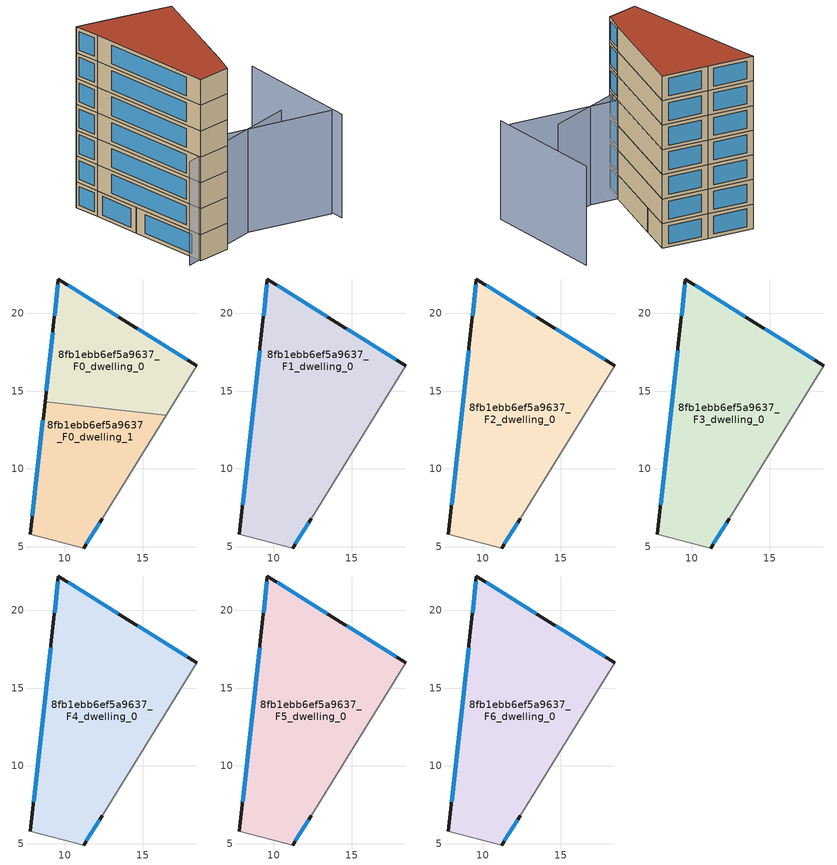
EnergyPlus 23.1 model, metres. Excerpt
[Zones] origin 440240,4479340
8fb1ebb6ef5a9637_F0_dwelling_0
 floor ground (EU_floor_Construction): 14.06,19.4 18.48,16.64 16.52,13.45 8.72,14.31 9.3,19.49 9.59,22.21 z0
 wall outside (EU_wall_Construction): 18.48,16.64 14.06,19.4 9.59,22.21 9.3,19.49 8.72,14.31 z0:3
 wall adiabatic (EU_wall_Construction): 16.52,13.45 18.48,16.64 z0:3
 wall to 8fb1ebb6ef5a9637_F0_dwelling_1 (EU_wall_Construction): 8.72,14.31 16.51,13.45 z0:3
 window (EU_Window_Construction): 9.22,18.77 8.8,15.03 / 9.55,21.83 9.34,19.86 / 13.44,19.79 10.21,21.82 / 17.86,17.02 14.67,19.02 z0.42:2.58
8fb1ebb6ef5a9637_F0_dwelling_1
 floor ground (EU_floor_Construction): 16.52,13.45 12.41,6.78 11.22,4.92 7.78,5.81 8.72,14.31 z0
 wall outside (EU_wall_Construction): 8.72,14.31 7.78,5.81 / 11.22,4.92 12.41,6.78 z0:3
 wall adiabatic (EU_wall_Construction): 12.41,6.78 16.52,13.45 / 7.78,5.81 11.22,4.92 z0:3
 window (EU_Window_Construction): 8.59,13.13 7.91,6.99 / 11.38,5.18 12.25,6.52 z0.42:2.58
8fb1ebb6ef5a9637_F1_dwelling_0
 floor to 8fb1ebb6ef5a9637_F0_dwelling_0 (EU_floor_Construction): 14.06,19.4 18.48,16.64 16.51,13.45 8.72,14.31 9.3,19.49 9.59,22.21 z3
 floor to 8fb1ebb6ef5a9637_F0_dwelling_1 (EU_floor_Construction): 16.51,13.45 12.41,6.78 11.22,4.92 7.78,5.81 8.72,14.31 z3
 wall outside (EU_wall_Construction): 11.22,4.92 12.41,6.78 / 18.48,16.64 14.06,19.4 9.59,22.21 9.3,19.49 7.78,5.81 z3:6
 wall adiabatic (EU_wall_Construction): 12.41,6.78 18.48,16.64 / 7.78,5.81 11.22,4.92 z3:6
 window (EU_Window_Construction): 11.38,5.18 12.25,6.52 / 9.09,17.59 7.99,7.71 / 9.55,21.83 9.34,19.86 / 13.44,19.79 10.21,21.82 / 17.86,17.02 14.67,19.02 z3.42:5.58
8fb1ebb6ef5a9637_F2_dwelling_0
 floor to 8fb1ebb6ef5a9637_F1_dwelling_0 (EU_floor_Construction): 14.06,19.4 18.48,16.64 12.41,6.78 11.22,4.92 7.78,5.81 9.3,19.49 9.59,22.21 z6
 wall outside (EU_wall_Construction): 11.22,4.92 12.41,6.78 / 18.48,16.64 14.06,19.4 9.59,22.21 9.3,19.49 7.78,5.81 z6:9
 wall adiabatic (EU_wall_Construction): 12.41,6.78 18.48,16.64 / 7.78,5.81 11.22,4.92 z6:9
 window (EU_Window_Construction): 11.38,5.18 12.25,6.52 / 9.09,17.59 7.99,7.71 / 9.55,21.83 9.34,19.86 / 13.44,19.79 10.21,21.82 / 17.86,17.02 14.67,19.02 z6.42:8.58
8fb1ebb6ef5a9637_F3_dwelling_0
 floor to 8fb1ebb6ef5a9637_F2_dwelling_0 (EU_floor_Construction): 14.06,19.4 18.48,16.64 12.41,6.78 11.22,4.92 7.78,5.81 9.3,19.49 9.59,22.21 z9
 wall outside (EU_wall_Construction): 11.22,4.92 12.41,6.78 / 18.48,16.64 14.06,19.4 9.59,22.21 9.3,19.49 7.78,5.81 z9:12
 wall adiabatic (EU_wall_Construction): 12.41,6.78 18.48,16.64 / 7.78,5.81 11.22,4.92 z9:12
 window (EU_Window_Construction): 11.38,5.18 12.25,6.52 / 9.09,17.59 7.99,7.71 / 9.55,21.83 9.34,19.86 / 13.44,19.79 10.21,21.82 / 17.86,17.02 14.67,19.02 z9.42:11.58
8fb1ebb6ef5a9637_F4_dwelling_0
 floor to 8fb1ebb6ef5a9637_F3_dwelling_0 (EU_floor_Construction): 14.06,19.4 18.48,16.64 12.41,6.78 11.22,4.92 7.78,5.81 9.3,19.49 9.59,22.21 z12
 wall outside (EU_wall_Construction): 11.22,4.92 12.41,6.78 / 18.48,16.64 14.06,19.4 9.59,22.21 9.3,19.49 7.78,5.81 z12:15
 wall adiabatic (EU_wall_Construction): 12.41,6.78 18.48,16.64 / 7.78,5.81 11.22,4.92 z12:15
 window (EU_Window_Construction): 11.38,5.18 12.25,6.52 / 9.09,17.59 7.99,7.71 / 9.55,21.83 9.34,19.86 / 13.44,19.79 10.21,21.82 / 17.86,17.02 14.67,19.02 z12.42:14.58
8fb1ebb6ef5a9637_F5_dwelling_0
 floor to 8fb1ebb6ef5a9637_F4_dwelling_0 (EU_floor_Construction): 14.06,19.4 18.48,16.64 12.41,6.78 11.22,4.92 7.78,5.81 9.3,19.49 9.59,22.21 z15
 wall outside (EU_wall_Construction): 11.22,4.92 12.41,6.78 / 18.48,16.64 14.06,19.4 9.59,22.21 9.3,19.49 7.78,5.81 z15:18
 wall adiabatic (EU_wall_Construction): 12.41,6.78 18.48,16.64 / 7.78,5.81 11.22,4.92 z15:18
 window (EU_Window_Construction): 11.38,5.18 12.25,6.52 / 9.09,17.59 7.99,7.71 / 9.55,21.83 9.34,19.86 / 13.44,19.79 10.21,21.82 / 17.86,17.02 14.67,19.02 z15.42:17.58
8fb1ebb6ef5a9637_F6_dwelling_0
 floor to 8fb1ebb6ef5a9637_F5_dwelling_0 (EU_floor_Construction): 14.06,19.4 18.48,16.64 12.41,6.78 11.22,4.92 7.78,5.81 9.3,19.49 9.59,22.21 z18
 wall outside (EU_wall_Construction): 11.22,4.92 12.41,6.78 / 18.48,16.64 14.06,19.4 9.59,22.21 9.3,19.49 7.78,5.81 z18:21
 wall adiabatic (EU_wall_Construction): 12.41,6.78 18.48,16.64 / 7.78,5.81 11.22,4.92 z18:21
 window (EU_Window_Construction): 11.38,5.18 12.25,6.52 / 9.09,17.59 7.99,7.71 / 9.55,21.83 9.34,19.86 / 13.44,19.79 10.21,21.82 / 17.86,17.02 14.67,19.02 z18.42:20.58
 roof outside (EU_roof_Construction): 12.41,6.78 18.48,16.64 14.06,19.4 9.59,22.21 9.3,19.49 7.78,5.81 11.22,4.92 z21
shading: 6.41,6.21 20.18,4.46 / 22.98,-1 25.95,11.95 / 23.03,0.25 12.41,6.78 / 12.41,6.78 18.48,16.64 z0:12
[Building]
EU S2 Campaign: North Axis=0; Terrain=City; Solar Distribution=FullExterior
[Site:Location]
Madrid: Latitude=40.5; Longitude=-3.5; Time Zone=1; Elevation=609
[SizingPeriod:WeatherFileDays]
AnnualSizingPeriod: Begin Month=1; Begin Day of Month=1; End Month=12; End Day of Month=31; Day of Week for Start Day=Monday; Use Weather File Daylight Saving Period=No; Use Weather File Rain and Snow Indicators=No
[MATERIAL]
EU_InternalMass_Material: Roughness=MediumRough; Thickness=0.1; Conductivity=1; Density=1800; Specific Heat=900; Thermal Absorptance=0.9; Solar Absorptance=0.7; Visible Absorptance=0.7
[MATERIAL:NOMASS] Roughness=MediumRough; Thermal Absorptance=0.9; Solar Absorptance=0.7; Visible Absorptance=0.7
Name | Thermal Resistance
EU_wall_NoMass | 1.60022
EU_roof_NoMass | 1.57597
EU_floor_NoMass | 0.470652
[WINDOWMATERIAL:SIMPLEGLAZINGSYSTEM]
EU_Window_SimpleGlazing: UFactor=3.28802; Solar Heat Gain Coefficient=0.85; Visible Transmittance=0.85
[CONSTRUCTION]
EU_wall_Construction: EU_wall_NoMass
EU_roof_Construction: EU_roof_NoMass
EU_floor_Construction: EU_floor_NoMass
EU_InternalMass_Construction: EU_InternalMass_Material
EU_Window_Construction: EU_Window_SimpleGlazing
[ZONE] Type=1; Multiplier=1; Ceiling Height=autocalculate; Floor Area=autocalculate; Part of Total Floor Area=Yes
Name | Volume
8fb1ebb6ef5a9637_F0_dwelling_0 | 152.176
8fb1ebb6ef5a9637_F1_dwelling_0 | 304.352
8fb1ebb6ef5a9637_F2_dwelling_0; 8fb1ebb6ef5a9637_F3_dwelling_0; 8fb1ebb6ef5a9637_F4_dwelling_0; 8fb1ebb6ef5a9637_F5_dwelling_0; 8fb1ebb6ef5a9637_F6_dwelling_0 | 304.363
8fb1ebb6ef5a9637_F0_dwelling_1 | 152.175
[INTERNALMASS] Construction=EU_InternalMass_Construction
Name | Zone or ZoneList | Surface Area
8fb1ebb6ef5a9637_F0_dwelling_0_EU_InternalMass | 8fb1ebb6ef5a9637_F0_dwelling_0 | 50.7254
8fb1ebb6ef5a9637_F0_dwelling_1_EU_InternalMass | 8fb1ebb6ef5a9637_F0_dwelling_1 | 50.7253
8fb1ebb6ef5a9637_F1_dwelling_0_EU_InternalMass | 8fb1ebb6ef5a9637_F1_dwelling_0 | 101.455
8fb1ebb6ef5a9637_F2_dwelling_0_EU_InternalMass | 8fb1ebb6ef5a9637_F2_dwelling_0 | 101.455
8fb1ebb6ef5a9637_F3_dwelling_0_EU_InternalMass | 8fb1ebb6ef5a9637_F3_dwelling_0 | 101.455
8fb1ebb6ef5a9637_F4_dwelling_0_EU_InternalMass | 8fb1ebb6ef5a9637_F4_dwelling_0 | 101.455
8fb1ebb6ef5a9637_F5_dwelling_0_EU_InternalMass | 8fb1ebb6ef5a9637_F5_dwelling_0 | 101.455
8fb1ebb6ef5a9637_F6_dwelling_0_EU_InternalMass | 8fb1ebb6ef5a9637_F6_dwelling_0 | 101.455
[OTHEREQUIPMENT] Fuel Type=Electricity; Design Level Calculation Method=Watts/Area; Power per Zone Floor Area=1; Fraction Latent=0; Fraction Radiant=0; Fraction Lost=0; Carbon Dioxide Generation Rate=0; EndUse Subcategory=EU_Step8_InternalGains
Name | Zone or ZoneList or Space or SpaceList | Schedule
EU_Step8_InternalGain_8fb1ebb6ef5a9637_F0_dwelling_0_f000 | 8fb1ebb6ef5a9637_F0_dwelling_0 | EU_Step8_GainSchedule_8fb1ebb6ef5a9637_F0_dwelling_0_f000
EU_Step8_InternalGain_8fb1ebb6ef5a9637_F0_dwelling_1_f000 | 8fb1ebb6ef5a9637_F0_dwelling_1 | EU_Step8_GainSchedule_8fb1ebb6ef5a9637_F0_dwelling_1_f000
EU_Step8_InternalGain_8fb1ebb6ef5a9637_F1_dwelling_0_f000 | 8fb1ebb6ef5a9637_F1_dwelling_0 | EU_Step8_GainSchedule_8fb1ebb6ef5a9637_F1_dwelling_0_f000
EU_Step8_InternalGain_8fb1ebb6ef5a9637_F2_dwelling_0_f000 | 8fb1ebb6ef5a9637_F2_dwelling_0 | EU_Step8_GainSchedule_8fb1ebb6ef5a9637_F2_dwelling_0_f000
EU_Step8_InternalGain_8fb1ebb6ef5a9637_F3_dwelling_0_f000 | 8fb1ebb6ef5a9637_F3_dwelling_0 | EU_Step8_GainSchedule_8fb1ebb6ef5a9637_F3_dwelling_0_f000
EU_Step8_InternalGain_8fb1ebb6ef5a9637_F4_dwelling_0_f000 | 8fb1ebb6ef5a9637_F4_dwelling_0 | EU_Step8_GainSchedule_8fb1ebb6ef5a9637_F4_dwelling_0_f000
EU_Step8_InternalGain_8fb1ebb6ef5a9637_F5_dwelling_0_f000 | 8fb1ebb6ef5a9637_F5_dwelling_0 | EU_Step8_GainSchedule_8fb1ebb6ef5a9637_F5_dwelling_0_f000
EU_Step8_InternalGain_8fb1ebb6ef5a9637_F6_dwelling_0_f000 | 8fb1ebb6ef5a9637_F6_dwelling_0 | EU_Step8_GainSchedule_8fb1ebb6ef5a9637_F6_dwelling_0_f000
[ZONEVENTILATION:DESIGNFLOWRATE] Schedule=EU_AlwaysOn; Design Flow Rate Calculation Method=AirChanges/Hour; Air Changes per Hour=0.480704; Ventilation Type=Natural; Fan Pressure Rise=0; Fan Total Efficiency=1; Constant Term Coefficient=1; Temperature Term Coefficient=0; Velocity Term Coefficient=0; Velocity Squared Term Coefficient=0; Minimum Indoor Temperature=-100; Maximum Indoor Temperature=100; Delta Temperature=-100; Minimum Outdoor Temperature=-100; Maximum Outdoor Temperature=100; Maximum Wind Speed=40
Name | Zone or ZoneList or Space or SpaceList
EU_ConstantAir_8fb1ebb6ef5a9637_F0_dwelling_0 | 8fb1ebb6ef5a9637_F0_dwelling_0
EU_ConstantAir_8fb1ebb6ef5a9637_F0_dwelling_1 | 8fb1ebb6ef5a9637_F0_dwelling_1
EU_ConstantAir_8fb1ebb6ef5a9637_F1_dwelling_0 | 8fb1ebb6ef5a9637_F1_dwelling_0
EU_ConstantAir_8fb1ebb6ef5a9637_F2_dwelling_0 | 8fb1ebb6ef5a9637_F2_dwelling_0
EU_ConstantAir_8fb1ebb6ef5a9637_F3_dwelling_0 | 8fb1ebb6ef5a9637_F3_dwelling_0
EU_ConstantAir_8fb1ebb6ef5a9637_F4_dwelling_0 | 8fb1ebb6ef5a9637_F4_dwelling_0
EU_ConstantAir_8fb1ebb6ef5a9637_F5_dwelling_0 | 8fb1ebb6ef5a9637_F5_dwelling_0
EU_ConstantAir_8fb1ebb6ef5a9637_F6_dwelling_0 | 8fb1ebb6ef5a9637_F6_dwelling_0
[HVACTEMPLATE:THERMOSTAT] Constant Heating Setpoint=20; Constant Cooling Setpoint=50
EU_HeatOnly_8fb1ebb6ef5a9637_F0_dwelling_0; EU_HeatOnly_8fb1ebb6ef5a9637_F0_dwelling_1; EU_HeatOnly_8fb1ebb6ef5a9637_F1_dwelling_0; EU_HeatOnly_8fb1ebb6ef5a9637_F2_dwelling_0; EU_HeatOnly_8fb1ebb6ef5a9637_F3_dwelling_0; EU_HeatOnly_8fb1ebb6ef5a9637_F4_dwelling_0; EU_HeatOnly_8fb1ebb6ef5a9637_F5_dwelling_0; EU_HeatOnly_8fb1ebb6ef5a9637_F6_dwelling_0
[HVACTEMPLATE:ZONE:IDEALLOADSAIRSYSTEM] System Availability Schedule=EU_AlwaysOn; Maximum Heating Supply Air Temperature=50; Minimum Cooling Supply Air Temperature=13; Maximum Heating Supply Air Humidity Ratio=0.0156; Minimum Cooling Supply Air Humidity Ratio=0.0077; Heating Limit=NoLimit; Cooling Limit=NoLimit; Heating Availability Schedule=EU_AlwaysOn; Cooling Availability Schedule=EU_CoolingOff; Dehumidification Control Type=ConstantSensibleHeatRatio; Cooling Sensible Heat Ratio=0.7; Dehumidification Setpoint=60; Humidification Control Type=None; Humidification Setpoint=30; Outdoor Air Method=None; Outdoor Air Flow Rate per Person=0.00944; Outdoor Air Flow Rate per Zone Floor Area=0; Outdoor Air Flow Rate per Zone=0; Demand Controlled Ventilation Type=None; Outdoor Air Economizer Type=NoEconomizer; Heat Recovery Type=None; Sensible Heat Recovery Effectiveness=0.7; Latent Heat Recovery Effectiveness=0.65
Name | Template Thermostat
8fb1ebb6ef5a9637_F0_dwelling_0 | EU_HeatOnly_8fb1ebb6ef5a9637_F0_dwelling_0
8fb1ebb6ef5a9637_F0_dwelling_1 | EU_HeatOnly_8fb1ebb6ef5a9637_F0_dwelling_1
8fb1ebb6ef5a9637_F1_dwelling_0 | EU_HeatOnly_8fb1ebb6ef5a9637_F1_dwelling_0
8fb1ebb6ef5a9637_F2_dwelling_0 | EU_HeatOnly_8fb1ebb6ef5a9637_F2_dwelling_0
8fb1ebb6ef5a9637_F3_dwelling_0 | EU_HeatOnly_8fb1ebb6ef5a9637_F3_dwelling_0
8fb1ebb6ef5a9637_F4_dwelling_0 | EU_HeatOnly_8fb1ebb6ef5a9637_F4_dwelling_0
8fb1ebb6ef5a9637_F5_dwelling_0 | EU_HeatOnly_8fb1ebb6ef5a9637_F5_dwelling_0
8fb1ebb6ef5a9637_F6_dwelling_0 | EU_HeatOnly_8fb1ebb6ef5a9637_F6_dwelling_0
[SIZING:ZONE] Zone Cooling Design Supply Air Temperature Input Method=SupplyAirTemperature; Zone Cooling Design Supply Air Temperature=13; Zone Heating Design Supply Air Temperature Input Method=SupplyAirTemperature; Zone Heating Design Supply Air Temperature=50; Zone Cooling Design Supply Air Humidity Ratio=0.008; Zone Heating Design Supply Air Humidity Ratio=0.008; Cooling Design Air Flow Method=DesignDay; Cooling Design Air Flow Rate=0; Cooling Minimum Air Flow per Zone Floor Area=0.000762; Cooling Minimum Air Flow=0; Cooling Minimum Air Flow Fraction=0.2; Heating Design Air Flow Method=DesignDay; Heating Design Air Flow Rate=0; Heating Maximum Air Flow per Zone Floor Area=0.002032; Heating Maximum Air Flow=0.141576; Heating Maximum Air Flow Fraction=0.3; Account for Dedicated Outdoor Air System=No; Dedicated Outdoor Air System Control Strategy=NeutralSupplyAir; Dedicated Outdoor Air Low Setpoint Temperature for Design=autosize; Dedicated Outdoor Air High Setpoint Temperature for Design=autosize; Zone Load Sizing Method=Sensible Load Only No Latent Load; Zone Latent Cooling Design Supply Air Humidity Ratio Input Method=HumidityRatioDifference; Zone Cooling Design Supply Air Humidity Ratio Difference=0.005; Zone Latent Heating Design Supply Air Humidity Ratio Input Method=HumidityRatioDifference; Zone Humidification Design Supply Air Humidity Ratio Difference=0.005
8fb1ebb6ef5a9637_F0_dwelling_0; 8fb1ebb6ef5a9637_F0_dwelling_1; 8fb1ebb6ef5a9637_F1_dwelling_0; 8fb1ebb6ef5a9637_F2_dwelling_0; 8fb1ebb6ef5a9637_F3_dwelling_0; 8fb1ebb6ef5a9637_F4_dwelling_0; 8fb1ebb6ef5a9637_F5_dwelling_0; 8fb1ebb6ef5a9637_F6_dwelling_0
[SCHEDULE:CONSTANT]
Name | Hourly Value
EU_AlwaysOn | 1
EU_CoolingOff | 0
[SCHEDULE:FILE] Column Number=1; Rows to Skip at Top=0; Number of Hours of Data=8760; Column Separator=Comma; Interpolate to Timestep=No; Minutes per Item=60; Adjust Schedule for Daylight Savings=Yes
Name | File
EU_Step8_GainSchedule_8fb1ebb6ef5a9637_F0_dwelling_0_f000 | ../../schedules/8fb1ebb6ef5a9637/8fb1ebb6ef5a9637_F0_dwelling_0_f000_gain.csv
EU_Step8_GainSchedule_8fb1ebb6ef5a9637_F0_dwelling_1_f000 | ../../schedules/8fb1ebb6ef5a9637/8fb1ebb6ef5a9637_F0_dwelling_1_f000_gain.csv
EU_Step8_GainSchedule_8fb1ebb6ef5a9637_F1_dwelling_0_f000 | ../../schedules/8fb1ebb6ef5a9637/8fb1ebb6ef5a9637_F1_dwelling_0_f000_gain.csv
EU_Step8_GainSchedule_8fb1ebb6ef5a9637_F2_dwelling_0_f000 | ../../schedules/8fb1ebb6ef5a9637/8fb1ebb6ef5a9637_F2_dwelling_0_f000_gain.csv
EU_Step8_GainSchedule_8fb1ebb6ef5a9637_F3_dwelling_0_f000 | ../../schedules/8fb1ebb6ef5a9637/8fb1ebb6ef5a9637_F3_dwelling_0_f000_gain.csv
EU_Step8_GainSchedule_8fb1ebb6ef5a9637_F4_dwelling_0_f000 | ../../schedules/8fb1ebb6ef5a9637/8fb1ebb6ef5a9637_F4_dwelling_0_f000_gain.csv
EU_Step8_GainSchedule_8fb1ebb6ef5a9637_F5_dwelling_0_f000 | ../../schedules/8fb1ebb6ef5a9637/8fb1ebb6ef5a9637_F5_dwelling_0_f000_gain.csv
EU_Step8_GainSchedule_8fb1ebb6ef5a9637_F6_dwelling_0_f000 | ../../schedules/8fb1ebb6ef5a9637/8fb1ebb6ef5a9637_F6_dwelling_0_f000_gain.csv
